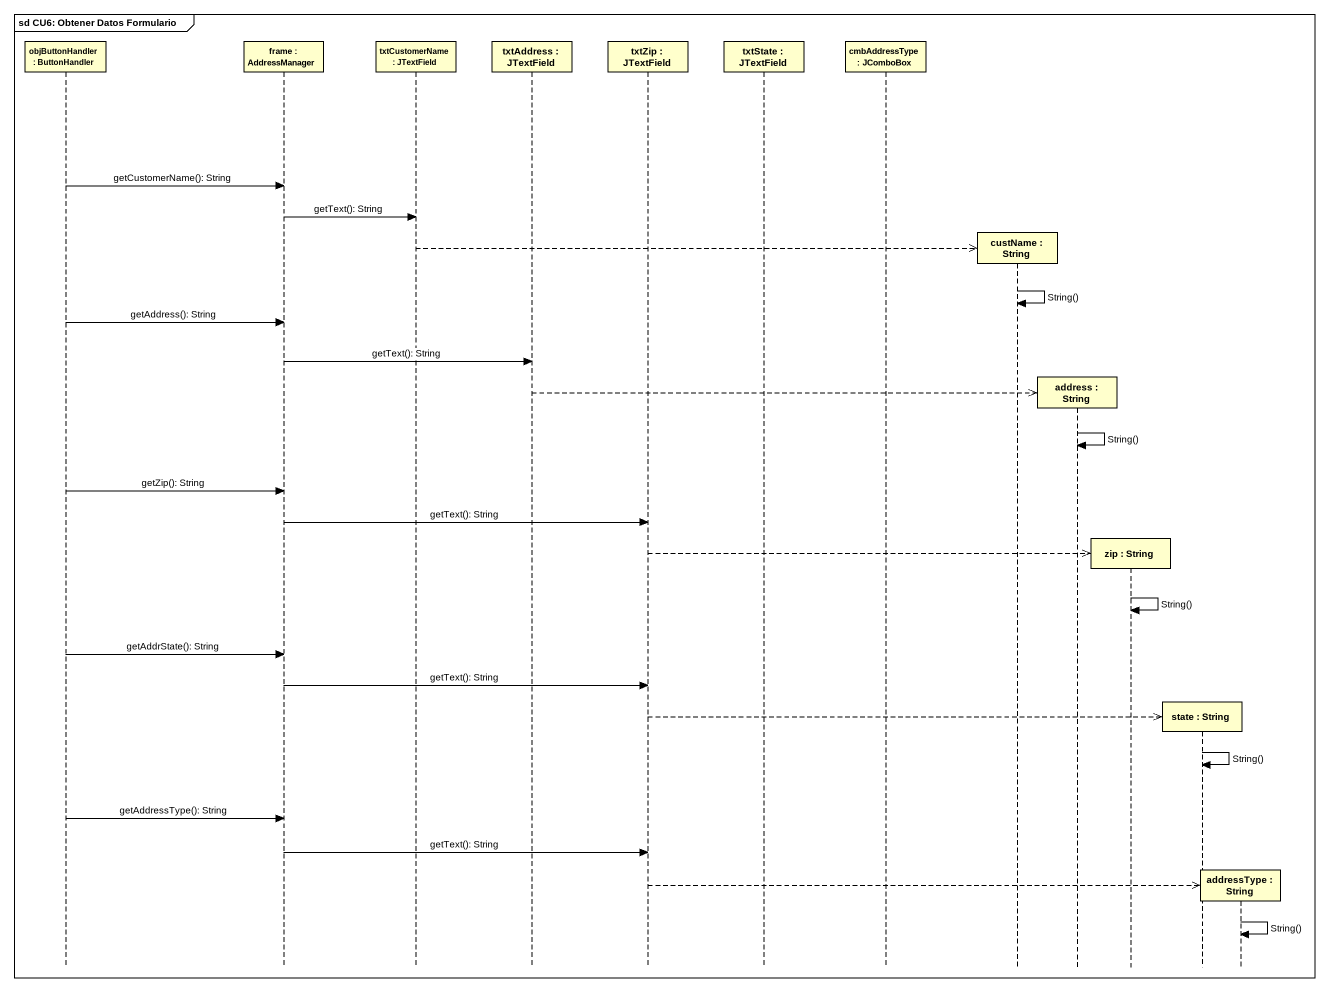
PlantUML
@startuml
mainframe sd CU6: Obtener Datos Formulario
hide footbox
participant "objButtonHandler : ButtonHandler" as objButtonHandler
participant "frame : AddressManager" as frame_
participant "txtCustomerName : JTextField" as txtCustomerName
participant "txtAddress : JTextField" as txtAddress
participant "txtZip : JTextField" as txtZip
participant "txtState : JTextField" as txtState
participant "cmbAddressType : JComboBox" as cmbAddressType
participant "custName : String" as custName
participant "address : String" as address
participant "zip : String" as zip
participant "state : String" as state_
participant "addressType : String" as addressType

objButtonHandler -> frame_ : getCustomerName(): String
frame_ -> txtCustomerName : getText(): String
txtCustomerName -->> custName **
custName -> custName : String()
objButtonHandler -> frame_ : getAddress(): String
frame_ -> txtAddress : getText(): String
txtAddress -->> address **
address -> address : String()
objButtonHandler -> frame_ : getZip(): String
frame_ -> txtZip : getText(): String
txtZip -->> zip **
zip -> zip : String()
objButtonHandler -> frame_ : getAddrState(): String
frame_ -> txtZip : getText(): String
txtZip -->> state_ **
state_ -> state_ : String()
objButtonHandler -> frame_ : getAddressType(): String
frame_ -> txtZip : getText(): String
txtZip -->> addressType **
addressType -> addressType : String()
@enduml
